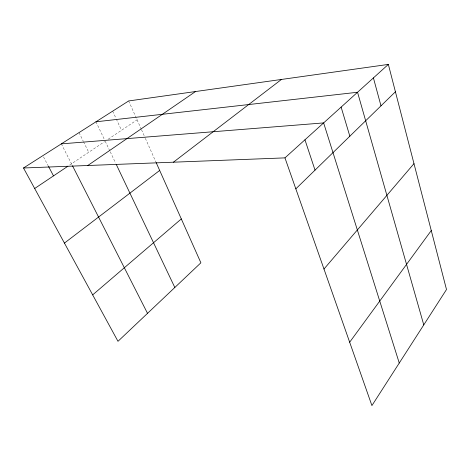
<?xml version="1.0" encoding="UTF-8"?>
<svg xmlns="http://www.w3.org/2000/svg" width="470" height="470" viewBox="0 0 470 470"><rect width="100%" height="100%" fill="white"/><g stroke="black" fill="none" stroke-linecap="round" stroke-linejoin="round"><path stroke-width="0.35" stroke-dasharray="2.35 1.76" d="M69.695 165.023L104.616 141.611M108.223 139.19L137.093 119.832M43.522 156.921L48.175 165.769M61.347 143.867L72.151 165.111M79.036 132.593L83.225 141.123M83.548 141.775L88.713 152.274M95.962 121.8L104.281 139.273M105.204 141.217L109.927 151.134M110.244 151.798L115.597 163.043M112.671 111.149L116.014 118.411M116.319 119.075L121.489 130.296M128.668 100.95L141.223 129.085M141.517 129.744L145.054 137.675M145.347 138.333L155.887 161.944"/><path stroke-width="0.7" d="M349.668 342.225L431.266 230.547M323.977 269.034L413.982 163.636M295.83 188.852L395.417 91.773M284.955 157.879L388.349 64.408L446.5 289.52L371.917 405.592L284.955 157.879L23.5 167.996L117.988 341.32L200.89 262.8L156.175 162.596M92.672 294.878L181.314 218.932M173.412 162.197L281.442 79.454M64.437 243.084L159.677 170.446M87.784 165.505L195.52 91.544M34.68 188.499L67.892 166.233M23.5 167.996L128.668 100.95L388.349 64.408M95.962 121.8L357.541 92.261L423.77 324.893M61.347 143.867L323.636 122.911L399.259 363.04M48.51 166.404L53.498 175.88M72.48 165.757L147.521 313.349M116.225 164.365L174.828 287.487M304.954 139.802L315.029 170.134M341.126 107.095L349.833 136.2M373.421 77.908L380.988 105.838"/></g></svg>
